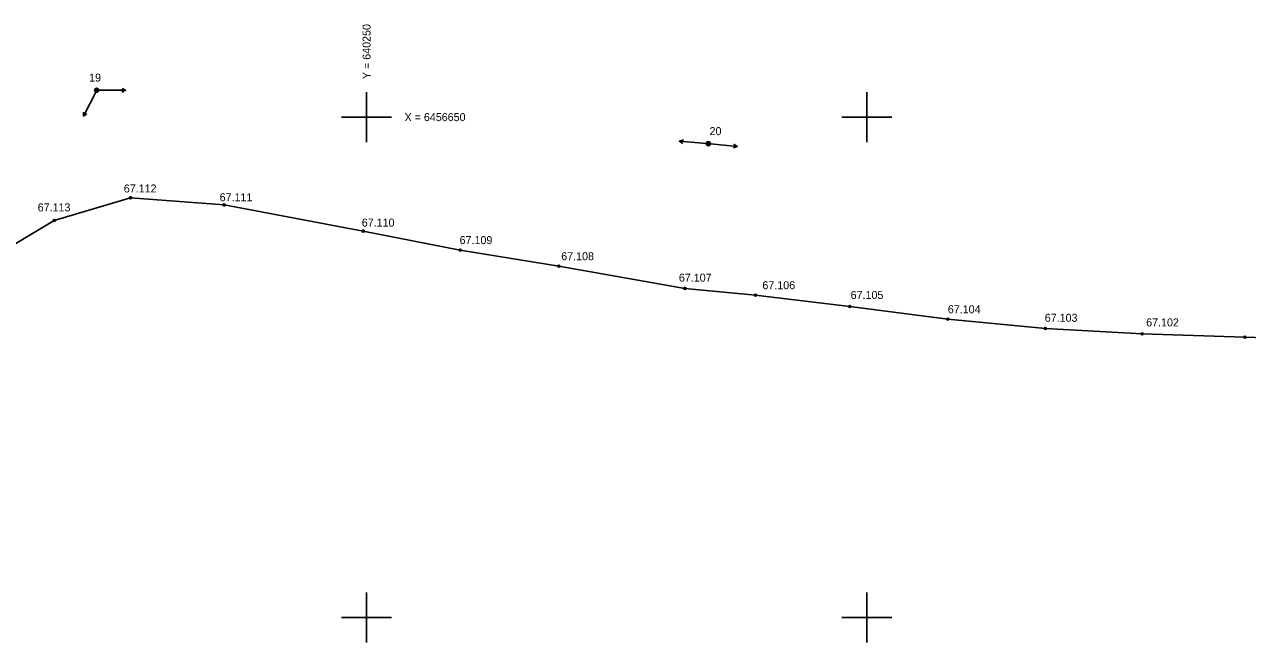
# Model space of a CAD drawing. Extents: x 640098 to 641052, y 6456548 to 6456702.
# Drawn here: x 640215.8 to 640338.1, y 6456597.5 to 6456659.3 of the extents above; entities that cross this region are included whole.
import ezdxf

# ---------------------------------------------------------------- set-up
doc = ezdxf.new("R2010")
doc.units = 0
for name, color, linetype in [('ELRAJATIS', 7, 'Continuous'), ('KPOHULIIN', 7, 'Continuous'), ('Level 57', 7, 'Continuous'), ('MOOTKORG', 7, 'Continuous'), ('MOOTMPUNKT', 7, 'Continuous'), ('MOOTPIIR', 7, 'Continuous'), ('TORU_NR', 7, 'Continuous')]:
    doc.layers.add(name, color=color, linetype=linetype)

msp = doc.modelspace()

# ---------------------------------------------------------------- linework, layer by layer
at = {"layer": 'ELRAJATIS'}
for points in [[(640337.8, 6456628), (640327.55, 6456628.34), (640317.86, 6456628.88), (640308.1, 6456629.81), (640298.3, 6456631.08), (640288.88, 6456632.21), (640281.82, 6456632.89), (640269.22, 6456635.1), (640259.37, 6456636.71), (640249.66, 6456638.62), (640235.76, 6456641.22), (640226.41, 6456641.95), (640218.78, 6456639.68), (640210.18, 6456634.54)], [(640348.05, 6456627.69), (640337.8, 6456628)]]:
    msp.add_lwpolyline(points, dxfattribs=at)
at = {"layer": 'KPOHULIIN'}
for points in [[(640225.55, 6456652.87), (640225.91, 6456652.69), (640225.54, 6456652.51)], [(640222.92, 6456652.51), (640221.71, 6456650.1)], [(640223.21, 6456652.69), (640225.91, 6456652.69)], [(640222.03, 6456650.34), (640221.71, 6456650.1), (640221.71, 6456650.51)], [(640281.62, 6456647.38), (640281.28, 6456647.59), (640281.67, 6456647.74)], [(640283.97, 6456647.36), (640281.28, 6456647.59)], [(640284.37, 6456647.32), (640287.06, 6456647.08)], [(640286.72, 6456647.29), (640287.06, 6456647.08), (640286.67, 6456646.93)]]:
    msp.add_lwpolyline(points, dxfattribs=at)
for centre in [(640223.01, 6456652.69), (640223.01, 6456652.69), (640284.17, 6456647.34), (640284.17, 6456647.34)]:
    msp.add_circle(centre, 0.2, dxfattribs=at)
at = {"layer": 'MOOTKORG'}
for p, q in [((640223.01, 6456652.69), (640223.01, 6456652.69)), ((640284.17, 6456647.34), (640284.17, 6456647.34)), ((640226.41, 6456641.95), (640226.41, 6456641.95)), ((640235.76, 6456641.22), (640235.76, 6456641.22)), ((640218.78, 6456639.68), (640218.78, 6456639.68)), ((640249.66, 6456638.62), (640249.66, 6456638.62)), ((640259.37, 6456636.71), (640259.37, 6456636.71)), ((640269.22, 6456635.1), (640269.22, 6456635.1)), ((640281.82, 6456632.89), (640281.82, 6456632.89)), ((640288.88, 6456632.21), (640288.88, 6456632.21)), ((640298.3, 6456631.08), (640298.3, 6456631.08)), ((640308.1, 6456629.81), (640308.1, 6456629.81)), ((640317.86, 6456628.88), (640317.86, 6456628.88)), ((640327.55, 6456628.34), (640327.55, 6456628.34)), ((640337.8, 6456628), (640337.8, 6456628))]:
    msp.add_line(p, q, dxfattribs=at)
for centre in [(640223.01, 6456652.69), (640284.17, 6456647.34), (640226.41, 6456641.95), (640235.76, 6456641.22), (640218.78, 6456639.68), (640249.66, 6456638.62), (640259.37, 6456636.71), (640269.22, 6456635.1), (640281.82, 6456632.89), (640288.88, 6456632.21), (640298.3, 6456631.08), (640308.1, 6456629.81), (640317.86, 6456628.88), (640327.55, 6456628.34), (640337.8, 6456628)]:
    msp.add_circle(centre, 0.1, dxfattribs=at)
at = {"layer": 'MOOTPIIR'}
for p, q in [((640250, 6456652.5), (640250, 6456647.5)), ((640300, 6456652.5), (640300, 6456647.5)), ((640247.5, 6456650), (640252.5, 6456650)), ((640297.5, 6456650), (640302.5, 6456650)), ((640250, 6456602.5), (640250, 6456597.5)), ((640300, 6456602.5), (640300, 6456597.5)), ((640247.5, 6456600), (640252.5, 6456600)), ((640297.5, 6456600), (640302.5, 6456600))]:
    msp.add_line(p, q, dxfattribs=at)

# ---------------------------------------------------------------- texts
at = {"layer": 'Level 57'}
msp.add_text(' Y = 640250', height=0.8, rotation=90, dxfattribs=at).set_placement((640250.4, 6456653.5))
msp.add_text(' X = 6456650', height=0.8, dxfattribs=at).set_placement((640253.5, 6456649.6))
at = {"layer": 'MOOTMPUNKT'}
for s, p in [('19', (640222.26, 6456653.55)), ('20', (640284.29, 6456648.2))]:
    msp.add_text(s, height=0.8, dxfattribs=at).set_placement(p)
at = {"layer": 'TORU_NR'}
for s, p in [('67.112', (640225.73, 6456642.47)), ('67.111', (640235.31, 6456641.59)), ('67.113', (640217.12, 6456640.58)), ('67.110', (640249.52, 6456639.06)), ('67.109', (640259.3, 6456637.31)), ('67.108', (640269.46, 6456635.7)), ('67.107', (640281.22, 6456633.56)), ('67.106', (640289.57, 6456632.8)), ('67.105', (640298.39, 6456631.83)), ('67.104', (640308.11, 6456630.4)), ('67.103', (640317.8, 6456629.55)), ('67.102', (640327.94, 6456629.09))]:
    msp.add_text(s, height=0.8, dxfattribs=at).set_placement(p)

doc.saveas('drawing.dxf')
